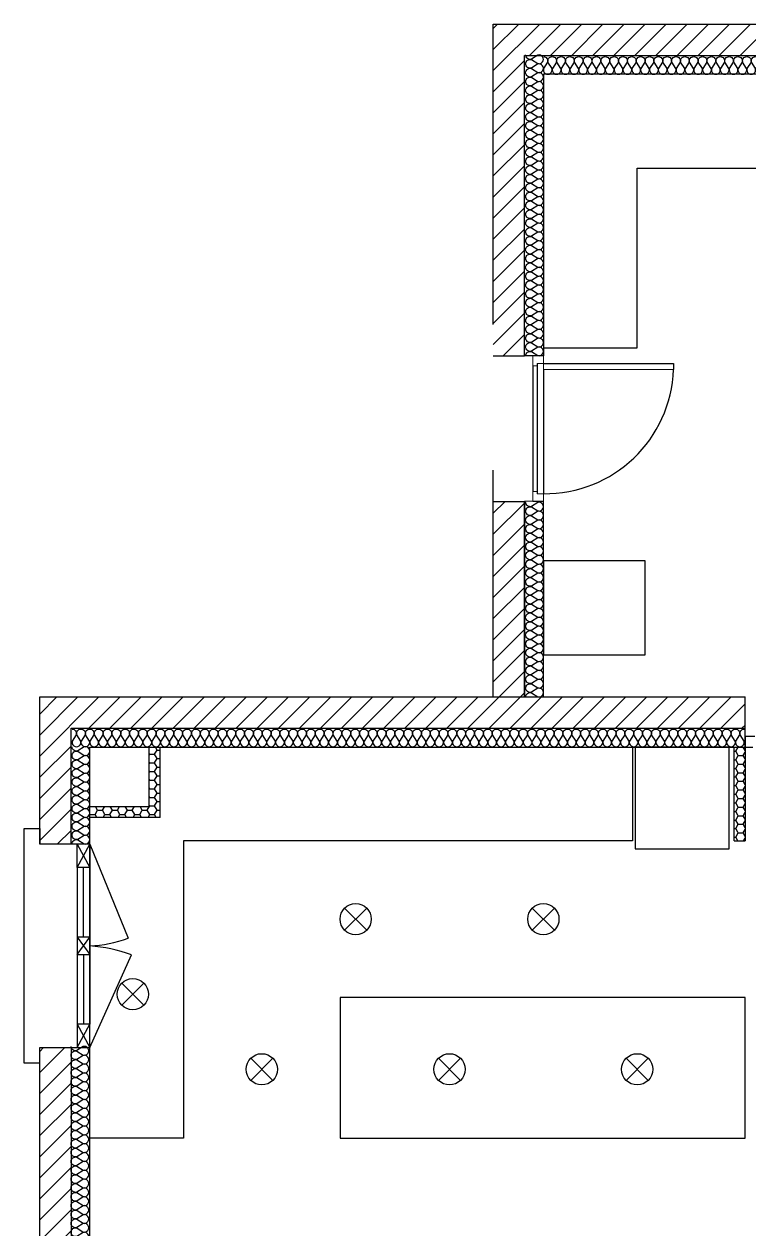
# Model space of a CAD drawing. Header units: millimetres. Extents: x -210 to 11976, y -396 to 3955.
# Drawn here: x -9 to 455, y 480 to 1250 of the extents above; entities that cross this region are included whole.
import ezdxf

# ---------------------------------------------------------------- set-up
doc = ezdxf.new("R2010")
doc.units = ezdxf.units.MM
for name, color, linetype in [('Cloisons', 8, 'Continuous'), ('Isolation', 6, 'Continuous'), ('MenuisInt', 4, 'Continuous'), ('Mobilier', 180, 'Continuous')]:
    doc.layers.add(name, color=color, linetype=linetype)
for name, color, linetype, lineweight in [('ElecRose', 6, 'Continuous', 15), ('IlotCentralCuisine', 5, 'Continuous', 5), ('MenuisExt', 140, 'Continuous', 18)]:
    doc.layers.add(name, color=color, linetype=linetype, lineweight=lineweight)

# ---------------------------------------------------------------- blocks, each defined once
blk = doc.blocks.new('*U10')
at = {"flags": 128}
for points in [[(0, 1, -0.505863), (0.239, 0.676), (0.009, 0.318, 1.322645), (0.491, 0.318), (0.261, 0.676, -0.505863), (0.5, 1)], [(0.5, 1, -0.505863), (0.739, 0.676), (0.509, 0.318, 1.322645), (0.991, 0.318), (0.761, 0.676, -0.505863), (1, 1)], [(1, 1, -0.505863), (1.239, 0.676), (1.009, 0.318, 1.322645), (1.491, 0.318), (1.261, 0.676, -0.505863), (1.5, 1)], [(1.5, 1, -0.505863), (1.739, 0.676), (1.509, 0.318, 1.322645), (1.991, 0.318), (1.761, 0.676, -0.505863), (2, 1)], [(2, 1, -0.505863), (2.239, 0.676), (2.009, 0.318, 1.322645), (2.491, 0.318), (2.261, 0.676, -0.505863), (2.5, 1)], [(2.5, 1, -0.505863), (2.739, 0.676), (2.509, 0.318, 1.322645), (2.991, 0.318), (2.761, 0.676, -0.505863), (3, 1)], [(3, 1, -0.505863), (3.239, 0.676), (3.009, 0.318, 1.322645), (3.491, 0.318), (3.261, 0.676, -0.505863), (3.5, 1)], [(3.5, 1, -0.505863), (3.739, 0.676), (3.509, 0.318, 1.322645), (3.991, 0.318), (3.761, 0.676, -0.505863), (4, 1)], [(4, 1, -0.505863), (4.239, 0.676), (4.009, 0.318, 1.322645), (4.491, 0.318), (4.261, 0.676, -0.505863), (4.5, 1)], [(4.5, 1, -0.505863), (4.739, 0.676), (4.509, 0.318, 1.322645), (4.991, 0.318), (4.761, 0.676, -0.505863), (5, 1)], [(5, 1, -0.505863), (5.239, 0.676), (5.009, 0.318, 1.322645), (5.491, 0.318), (5.261, 0.676, -0.505863), (5.5, 1)]]:
    blk.add_lwpolyline(points, format="xyb", dxfattribs=at)
blk = doc.blocks.new('*U91')
at = {"flags": 128}
for points in [[(0, 1, -0.505863), (0.239, 0.676), (0.009, 0.318, 1.322645), (0.491, 0.318), (0.261, 0.676, -0.505863), (0.5, 1)], [(0.5, 1, -0.505863), (0.739, 0.676), (0.509, 0.318, 1.322645), (0.991, 0.318), (0.761, 0.676, -0.505863), (1, 1)], [(1, 1, -0.505863), (1.239, 0.676), (1.009, 0.318, 1.322645), (1.491, 0.318), (1.261, 0.676, -0.505863), (1.5, 1)], [(1.5, 1, -0.505863), (1.739, 0.676), (1.509, 0.318, 1.322645), (1.991, 0.318), (1.761, 0.676, -0.505863), (2, 1)], [(2, 1, -0.505863), (2.239, 0.676), (2.009, 0.318, 1.322645), (2.491, 0.318), (2.261, 0.676, -0.505863), (2.5, 1)], [(2.5, 1, -0.505863), (2.739, 0.676), (2.509, 0.318, 1.322645), (2.991, 0.318), (2.761, 0.676, -0.505863), (3, 1)], [(3, 1, -0.505863), (3.239, 0.676), (3.009, 0.318, 1.322645), (3.491, 0.318), (3.261, 0.676, -0.505863), (3.5, 1)], [(3.5, 1, -0.505863), (3.739, 0.676), (3.509, 0.318, 1.322645), (3.991, 0.318), (3.761, 0.676, -0.505863), (4, 1)], [(4, 1, -0.505863), (4.239, 0.676), (4.009, 0.318, 1.322645), (4.491, 0.318), (4.261, 0.676, -0.505863), (4.5, 1)], [(4.5, 1, -0.505863), (4.739, 0.676), (4.509, 0.318, 1.322645), (4.991, 0.318), (4.761, 0.676, -0.505863), (5, 1)], [(5, 1, -0.505863), (5.239, 0.676), (5.009, 0.318, 1.322645), (5.491, 0.318), (5.261, 0.676, -0.505863), (5.5, 1)], [(5.5, 1, -0.505863), (5.739, 0.676), (5.509, 0.318, 1.322645), (5.991, 0.318), (5.761, 0.676, -0.505863), (6, 1)], [(6, 1, -0.505863), (6.239, 0.676), (6.009, 0.318, 1.322645), (6.491, 0.318), (6.261, 0.676, -0.505863), (6.5, 1)], [(6.5, 1, -0.505863), (6.739, 0.676), (6.509, 0.318, 1.322645), (6.991, 0.318), (6.761, 0.676, -0.505863), (7, 1)], [(7, 1, -0.505863), (7.239, 0.676), (7.009, 0.318, 1.322645), (7.491, 0.318), (7.261, 0.676, -0.505863), (7.5, 1)], [(7.5, 1, -0.505863), (7.739, 0.676), (7.509, 0.318, 1.322645), (7.991, 0.318), (7.761, 0.676, -0.505863), (8, 1)], [(8, 1, -0.505863), (8.239, 0.676), (8.009, 0.318, 1.322645), (8.491, 0.318), (8.261, 0.676, -0.505863), (8.5, 1)], [(8.5, 1, -0.505863), (8.739, 0.676), (8.509, 0.318, 1.322645), (8.991, 0.318), (8.761, 0.676, -0.505863), (9, 1)], [(9, 1, -0.505863), (9.239, 0.676), (9.009, 0.318, 1.322645), (9.491, 0.318), (9.261, 0.676, -0.505863), (9.5, 1)], [(9.5, 1, -0.505863), (9.739, 0.676), (9.509, 0.318, 1.322645), (9.991, 0.318), (9.761, 0.676, -0.505863), (10, 1)], [(10, 1, -0.505863), (10.239, 0.676), (10.009, 0.318, 1.322645), (10.491, 0.318), (10.261, 0.676, -0.505863), (10.5, 1)], [(10.5, 1, -0.505863), (10.739, 0.676), (10.509, 0.318, 1.322645), (10.991, 0.318), (10.761, 0.676, -0.505863), (11, 1)], [(11, 1, -0.505863), (11.239, 0.676), (11.009, 0.318, 1.322645), (11.491, 0.318), (11.261, 0.676, -0.505863), (11.5, 1)], [(11.5, 1, -0.505863), (11.739, 0.676), (11.509, 0.318, 1.322645), (11.991, 0.318), (11.761, 0.676, -0.505863), (12, 1)], [(12, 1, -0.505863), (12.239, 0.676), (12.009, 0.318, 1.322645), (12.491, 0.318), (12.261, 0.676, -0.505863), (12.5, 1)], [(12.5, 1, -0.505863), (12.739, 0.676), (12.509, 0.318, 1.322645), (12.991, 0.318), (12.761, 0.676, -0.505863), (13, 1)], [(13, 1, -0.505863), (13.239, 0.676), (13.009, 0.318, 1.322645), (13.491, 0.318), (13.261, 0.676, -0.505863), (13.5, 1)], [(13.5, 1, -0.505863), (13.739, 0.676), (13.509, 0.318, 1.322645), (13.991, 0.318), (13.761, 0.676, -0.505863), (14, 1)], [(14, 1, -0.505863), (14.239, 0.676), (14.009, 0.318, 1.322645), (14.491, 0.318), (14.261, 0.676, -0.505863), (14.5, 1)], [(14.5, 1, -0.505863), (14.739, 0.676), (14.509, 0.318, 1.322645), (14.991, 0.318), (14.761, 0.676, -0.505863), (15, 1)], [(15, 1, -0.505863), (15.239, 0.676), (15.009, 0.318, 1.322645), (15.491, 0.318), (15.261, 0.676, -0.505863), (15.5, 1)], [(15.5, 1, -0.505863), (15.739, 0.676), (15.509, 0.318, 1.322645), (15.991, 0.318), (15.761, 0.676, -0.505863), (16, 1)], [(16, 1, -0.505863), (16.239, 0.676), (16.009, 0.318, 1.322645), (16.491, 0.318), (16.261, 0.676, -0.505863), (16.5, 1)], [(16.5, 1, -0.505863), (16.739, 0.676), (16.509, 0.318, 1.322645), (16.991, 0.318), (16.761, 0.676, -0.505863), (17, 1)], [(17, 1, -0.505863), (17.239, 0.676), (17.009, 0.318, 1.322645), (17.491, 0.318), (17.261, 0.676, -0.505863), (17.5, 1)], [(17.5, 1, -0.505863), (17.739, 0.676), (17.509, 0.318, 1.322645), (17.991, 0.318), (17.761, 0.676, -0.505863), (18, 1)], [(18, 1, -0.505863), (18.239, 0.676), (18.009, 0.318, 1.322645), (18.491, 0.318), (18.261, 0.676, -0.505863), (18.5, 1)], [(18.5, 1, -0.505863), (18.739, 0.676), (18.509, 0.318, 1.322645), (18.991, 0.318), (18.761, 0.676, -0.505863), (19, 1)], [(19, 1, -0.505863), (19.239, 0.676), (19.009, 0.318, 1.322645), (19.491, 0.318), (19.261, 0.676, -0.505863), (19.5, 1)], [(19.5, 1, -0.505863), (19.739, 0.676), (19.509, 0.318, 1.322645), (19.991, 0.318), (19.761, 0.676, -0.505863), (20, 1)], [(20, 1, -0.505863), (20.239, 0.676), (20.009, 0.318, 1.322645), (20.491, 0.318), (20.261, 0.676, -0.505863), (20.5, 1)], [(20.5, 1, -0.505863), (20.739, 0.676), (20.509, 0.318, 1.322645), (20.991, 0.318), (20.761, 0.676, -0.505863), (21, 1)], [(21, 1, -0.505863), (21.239, 0.676), (21.009, 0.318, 1.322645), (21.491, 0.318), (21.261, 0.676, -0.505863), (21.5, 1)], [(21.5, 1, -0.505863), (21.739, 0.676), (21.509, 0.318, 1.322645), (21.991, 0.318), (21.761, 0.676, -0.505863), (22, 1)], [(22, 1, -0.505863), (22.239, 0.676), (22.009, 0.318, 1.322645), (22.491, 0.318), (22.261, 0.676, -0.505863), (22.5, 1)], [(22.5, 1, -0.505863), (22.739, 0.676), (22.509, 0.318, 1.322645), (22.991, 0.318), (22.761, 0.676, -0.505863), (23, 1)], [(23, 1, -0.505863), (23.239, 0.676), (23.009, 0.318, 1.322645), (23.491, 0.318), (23.261, 0.676, -0.505863), (23.5, 1)], [(23.5, 1, -0.505863), (23.739, 0.676), (23.509, 0.318, 1.322645), (23.991, 0.318), (23.761, 0.676, -0.505863), (24, 1)], [(24, 1, -0.505863), (24.239, 0.676), (24.009, 0.318, 1.322645), (24.491, 0.318), (24.261, 0.676, -0.505863), (24.5, 1)], [(24.5, 1, -0.505863), (24.739, 0.676), (24.509, 0.318, 1.322645), (24.991, 0.318), (24.761, 0.676, -0.505863), (25, 1)], [(25, 1, -0.505863), (25.239, 0.676), (25.009, 0.318, 1.322645), (25.491, 0.318), (25.261, 0.676, -0.505863), (25.5, 1)], [(25.5, 1, -0.505863), (25.739, 0.676), (25.509, 0.318, 1.322645), (25.991, 0.318), (25.761, 0.676, -0.505863), (26, 1)], [(26, 1, -0.505863), (26.239, 0.676), (26.009, 0.318, 1.322645), (26.491, 0.318), (26.261, 0.676, -0.505863), (26.5, 1)], [(26.5, 1, -0.505863), (26.739, 0.676), (26.509, 0.318, 1.322645), (26.991, 0.318), (26.761, 0.676, -0.505863), (27, 1)], [(27, 1, -0.505863), (27.239, 0.676), (27.009, 0.318, 1.322645), (27.491, 0.318), (27.261, 0.676, -0.505863), (27.5, 1)], [(27.5, 1, -0.505863), (27.739, 0.676), (27.509, 0.318, 1.322645), (27.991, 0.318), (27.761, 0.676, -0.505863), (28, 1)], [(28, 1, -0.505863), (28.239, 0.676), (28.009, 0.318, 1.322645), (28.491, 0.318), (28.261, 0.676, -0.505863), (28.5, 1)], [(28.5, 1, -0.505863), (28.739, 0.676), (28.509, 0.318, 1.322645), (28.991, 0.318), (28.761, 0.676, -0.505863), (29, 1)], [(29, 1, -0.505863), (29.239, 0.676), (29.009, 0.318, 1.322645), (29.491, 0.318), (29.261, 0.676, -0.505863), (29.5, 1)], [(29.5, 1, -0.505863), (29.739, 0.676), (29.509, 0.318, 1.322645), (29.991, 0.318), (29.761, 0.676, -0.505863), (30, 1)], [(30, 1, -0.505863), (30.239, 0.676), (30.009, 0.318, 1.322645), (30.491, 0.318), (30.261, 0.676, -0.505863), (30.5, 1)], [(30.5, 1, -0.505863), (30.739, 0.676), (30.509, 0.318, 1.322645), (30.991, 0.318), (30.761, 0.676, -0.505863), (31, 1)], [(31, 1, -0.505863), (31.239, 0.676), (31.009, 0.318, 1.322645), (31.491, 0.318), (31.261, 0.676, -0.505863), (31.5, 1)], [(31.5, 1, -0.505863), (31.739, 0.676), (31.509, 0.318, 1.322645), (31.991, 0.318), (31.761, 0.676, -0.505863), (32, 1)], [(32, 1, -0.505863), (32.239, 0.676), (32.009, 0.318, 1.322645), (32.491, 0.318), (32.261, 0.676, -0.505863), (32.5, 1)], [(32.5, 1, -0.505863), (32.739, 0.676), (32.509, 0.318, 1.322645), (32.991, 0.318), (32.761, 0.676, -0.505863), (33, 1)], [(33, 1, -0.505863), (33.239, 0.676), (33.009, 0.318, 1.322645), (33.491, 0.318), (33.261, 0.676, -0.505863), (33.5, 1)], [(33.5, 1, -0.505863), (33.739, 0.676), (33.509, 0.318, 1.322645), (33.991, 0.318), (33.761, 0.676, -0.505863), (34, 1)], [(34, 1, -0.505863), (34.239, 0.676), (34.009, 0.318, 1.322645), (34.491, 0.318), (34.261, 0.676, -0.505863), (34.5, 1)], [(34.5, 1, -0.505863), (34.739, 0.676), (34.509, 0.318, 1.322645), (34.991, 0.318), (34.761, 0.676, -0.505863), (35, 1)], [(35, 1, -0.505863), (35.239, 0.676), (35.009, 0.318, 1.322645), (35.491, 0.318), (35.261, 0.676, -0.505863), (35.5, 1)], [(35.5, 1, -0.505863), (35.739, 0.676), (35.509, 0.318, 1.322645), (35.991, 0.318), (35.761, 0.676, -0.505863), (36, 1)], [(36, 1, -0.505863), (36.239, 0.676), (36.009, 0.318, 1.322645), (36.491, 0.318), (36.261, 0.676, -0.505863), (36.5, 1)], [(36.5, 1, -0.505863), (36.739, 0.676), (36.509, 0.318, 1.322645), (36.991, 0.318), (36.761, 0.676, -0.505863), (37, 1)], [(37, 1, -0.505863), (37.239, 0.676), (37.009, 0.318, 1.322645), (37.491, 0.318), (37.261, 0.676, -0.505863), (37.5, 1)], [(37.5, 1, -0.505863), (37.739, 0.676), (37.509, 0.318, 1.322645), (37.991, 0.318), (37.761, 0.676, -0.505863), (38, 1)]]:
    blk.add_lwpolyline(points, format="xyb", dxfattribs=at)
blk = doc.blocks.new('*U92')
at = {"flags": 128}
for points in [[(0, 1, -0.505863), (0.239, 0.676), (0.009, 0.318, 1.322645), (0.491, 0.318), (0.261, 0.676, -0.505863), (0.5, 1)], [(0.5, 1, -0.505863), (0.739, 0.676), (0.509, 0.318, 1.322645), (0.991, 0.318), (0.761, 0.676, -0.505863), (1, 1)], [(1, 1, -0.505863), (1.239, 0.676), (1.009, 0.318, 1.322645), (1.491, 0.318), (1.261, 0.676, -0.505863), (1.5, 1)], [(1.5, 1, -0.505863), (1.739, 0.676), (1.509, 0.318, 1.322645), (1.991, 0.318), (1.761, 0.676, -0.505863), (2, 1)], [(2, 1, -0.505863), (2.239, 0.676), (2.009, 0.318, 1.322645), (2.491, 0.318), (2.261, 0.676, -0.505863), (2.5, 1)], [(2.5, 1, -0.505863), (2.739, 0.676), (2.509, 0.318, 1.322645), (2.991, 0.318), (2.761, 0.676, -0.505863), (3, 1)], [(3, 1, -0.505863), (3.239, 0.676), (3.009, 0.318, 1.322645), (3.491, 0.318), (3.261, 0.676, -0.505863), (3.5, 1)], [(3.5, 1, -0.505863), (3.739, 0.676), (3.509, 0.318, 1.322645), (3.991, 0.318), (3.761, 0.676, -0.505863), (4, 1)], [(4, 1, -0.505863), (4.239, 0.676), (4.009, 0.318, 1.322645), (4.491, 0.318), (4.261, 0.676, -0.505863), (4.5, 1)], [(4.5, 1, -0.505863), (4.739, 0.676), (4.509, 0.318, 1.322645), (4.991, 0.318), (4.761, 0.676, -0.505863), (5, 1)], [(5, 1, -0.505863), (5.239, 0.676), (5.009, 0.318, 1.322645), (5.491, 0.318), (5.261, 0.676, -0.505863), (5.5, 1)], [(5.5, 1, -0.505863), (5.739, 0.676), (5.509, 0.318, 1.322645), (5.991, 0.318), (5.761, 0.676, -0.505863), (6, 1)], [(6, 1, -0.505863), (6.239, 0.676), (6.009, 0.318, 1.322645), (6.491, 0.318), (6.261, 0.676, -0.505863), (6.5, 1)], [(6.5, 1, -0.505863), (6.739, 0.676), (6.509, 0.318, 1.322645), (6.991, 0.318), (6.761, 0.676, -0.505863), (7, 1)], [(7, 1, -0.505863), (7.239, 0.676), (7.009, 0.318, 1.322645), (7.491, 0.318), (7.261, 0.676, -0.505863), (7.5, 1)], [(7.5, 1, -0.505863), (7.739, 0.676), (7.509, 0.318, 1.322645), (7.991, 0.318), (7.761, 0.676, -0.505863), (8, 1)], [(8, 1, -0.505863), (8.239, 0.676), (8.009, 0.318, 1.322645), (8.491, 0.318), (8.261, 0.676, -0.505863), (8.5, 1)], [(8.5, 1, -0.505863), (8.739, 0.676), (8.509, 0.318, 1.322645), (8.991, 0.318), (8.761, 0.676, -0.505863), (9, 1)], [(9, 1, -0.505863), (9.239, 0.676), (9.009, 0.318, 1.322645), (9.491, 0.318), (9.261, 0.676, -0.505863), (9.5, 1)], [(9.5, 1, -0.505863), (9.739, 0.676), (9.509, 0.318, 1.322645), (9.991, 0.318), (9.761, 0.676, -0.505863), (10, 1)], [(10, 1, -0.505863), (10.239, 0.676), (10.009, 0.318, 1.322645), (10.491, 0.318), (10.261, 0.676, -0.505863), (10.5, 1)], [(10.5, 1, -0.505863), (10.739, 0.676), (10.509, 0.318, 1.322645), (10.991, 0.318), (10.761, 0.676, -0.505863), (11, 1)], [(11, 1, -0.505863), (11.239, 0.676), (11.009, 0.318, 1.322645), (11.491, 0.318), (11.261, 0.676, -0.505863), (11.5, 1)], [(11.5, 1, -0.505863), (11.739, 0.676), (11.509, 0.318, 1.322645), (11.991, 0.318), (11.761, 0.676, -0.505863), (12, 1)], [(12, 1, -0.505863), (12.239, 0.676), (12.009, 0.318, 1.322645), (12.491, 0.318), (12.261, 0.676, -0.505863), (12.5, 1)], [(12.5, 1, -0.505863), (12.739, 0.676), (12.509, 0.318, 1.322645), (12.991, 0.318), (12.761, 0.676, -0.505863), (13, 1)], [(13, 1, -0.505863), (13.239, 0.676), (13.009, 0.318, 1.322645), (13.491, 0.318), (13.261, 0.676, -0.505863), (13.5, 1)]]:
    blk.add_lwpolyline(points, format="xyb", dxfattribs=at)
blk = doc.blocks.new('*U95')
at = {"flags": 128}
for points in [[(0, 1, -0.505863), (0.239, 0.676), (0.009, 0.318, 1.322645), (0.491, 0.318), (0.261, 0.676, -0.505863), (0.5, 1)], [(0.5, 1, -0.505863), (0.739, 0.676), (0.509, 0.318, 1.322645), (0.991, 0.318), (0.761, 0.676, -0.505863), (1, 1)], [(1, 1, -0.505863), (1.239, 0.676), (1.009, 0.318, 1.322645), (1.491, 0.318), (1.261, 0.676, -0.505863), (1.5, 1)], [(1.5, 1, -0.505863), (1.739, 0.676), (1.509, 0.318, 1.322645), (1.991, 0.318), (1.761, 0.676, -0.505863), (2, 1)], [(2, 1, -0.505863), (2.239, 0.676), (2.009, 0.318, 1.322645), (2.491, 0.318), (2.261, 0.676, -0.505863), (2.5, 1)], [(2.5, 1, -0.505863), (2.739, 0.676), (2.509, 0.318, 1.322645), (2.991, 0.318), (2.761, 0.676, -0.505863), (3, 1)], [(3, 1, -0.505863), (3.239, 0.676), (3.009, 0.318, 1.322645), (3.491, 0.318), (3.261, 0.676, -0.505863), (3.5, 1)], [(3.5, 1, -0.505863), (3.739, 0.676), (3.509, 0.318, 1.322645), (3.991, 0.318), (3.761, 0.676, -0.505863), (4, 1)], [(4, 1, -0.505863), (4.239, 0.676), (4.009, 0.318, 1.322645), (4.491, 0.318), (4.261, 0.676, -0.505863), (4.5, 1)], [(4.5, 1, -0.505863), (4.739, 0.676), (4.509, 0.318, 1.322645), (4.991, 0.318), (4.761, 0.676, -0.505863), (5, 1)], [(5, 1, -0.505863), (5.239, 0.676), (5.009, 0.318, 1.322645), (5.491, 0.318), (5.261, 0.676, -0.505863), (5.5, 1)], [(5.5, 1, -0.505863), (5.739, 0.676), (5.509, 0.318, 1.322645), (5.991, 0.318), (5.761, 0.676, -0.505863), (6, 1)], [(6, 1, -0.505863), (6.239, 0.676), (6.009, 0.318, 1.322645), (6.491, 0.318), (6.261, 0.676, -0.505863), (6.5, 1)], [(6.5, 1, -0.505863), (6.739, 0.676), (6.509, 0.318, 1.322645), (6.991, 0.318), (6.761, 0.676, -0.505863), (7, 1)], [(7, 1, -0.505863), (7.239, 0.676), (7.009, 0.318, 1.322645), (7.491, 0.318), (7.261, 0.676, -0.505863), (7.5, 1)], [(7.5, 1, -0.505863), (7.739, 0.676), (7.509, 0.318, 1.322645), (7.991, 0.318), (7.761, 0.676, -0.505863), (8, 1)], [(8, 1, -0.505863), (8.239, 0.676), (8.009, 0.318, 1.322645), (8.491, 0.318), (8.261, 0.676, -0.505863), (8.5, 1)], [(8.5, 1, -0.505863), (8.739, 0.676), (8.509, 0.318, 1.322645), (8.991, 0.318), (8.761, 0.676, -0.505863), (9, 1)], [(9, 1, -0.505863), (9.239, 0.676), (9.009, 0.318, 1.322645), (9.491, 0.318), (9.261, 0.676, -0.505863), (9.5, 1)], [(9.5, 1, -0.505863), (9.739, 0.676), (9.509, 0.318, 1.322645), (9.991, 0.318), (9.761, 0.676, -0.505863), (10, 1)], [(10, 1, -0.505863), (10.239, 0.676), (10.009, 0.318, 1.322645), (10.491, 0.318), (10.261, 0.676, -0.505863), (10.5, 1)], [(10.5, 1, -0.505863), (10.739, 0.676), (10.509, 0.318, 1.322645), (10.991, 0.318), (10.761, 0.676, -0.505863), (11, 1)], [(11, 1, -0.505863), (11.239, 0.676), (11.009, 0.318, 1.322645), (11.491, 0.318), (11.261, 0.676, -0.505863), (11.5, 1)], [(11.5, 1, -0.505863), (11.739, 0.676), (11.509, 0.318, 1.322645), (11.991, 0.318), (11.761, 0.676, -0.505863), (12, 1)], [(12, 1, -0.505863), (12.239, 0.676), (12.009, 0.318, 1.322645), (12.491, 0.318), (12.261, 0.676, -0.505863), (12.5, 1)], [(12.5, 1, -0.505863), (12.739, 0.676), (12.509, 0.318, 1.322645), (12.991, 0.318), (12.761, 0.676, -0.505863), (13, 1)], [(13, 1, -0.505863), (13.239, 0.676), (13.009, 0.318, 1.322645), (13.491, 0.318), (13.261, 0.676, -0.505863), (13.5, 1)], [(13.5, 1, -0.505863), (13.739, 0.676), (13.509, 0.318, 1.322645), (13.991, 0.318), (13.761, 0.676, -0.505863), (14, 1)], [(14, 1, -0.505863), (14.239, 0.676), (14.009, 0.318, 1.322645), (14.491, 0.318), (14.261, 0.676, -0.505863), (14.5, 1)], [(14.5, 1, -0.505863), (14.739, 0.676), (14.509, 0.318, 1.322645), (14.991, 0.318), (14.761, 0.676, -0.505863), (15, 1)], [(15, 1, -0.505863), (15.239, 0.676), (15.009, 0.318, 1.322645), (15.491, 0.318), (15.261, 0.676, -0.505863), (15.5, 1)], [(15.5, 1, -0.505863), (15.739, 0.676), (15.509, 0.318, 1.322645), (15.991, 0.318), (15.761, 0.676, -0.505863), (16, 1)], [(16, 1, -0.505863), (16.239, 0.676), (16.009, 0.318, 1.322645), (16.491, 0.318), (16.261, 0.676, -0.505863), (16.5, 1)], [(16.5, 1, -0.505863), (16.739, 0.676), (16.509, 0.318, 1.322645), (16.991, 0.318), (16.761, 0.676, -0.505863), (17, 1)], [(17, 1, -0.505863), (17.239, 0.676), (17.009, 0.318, 1.322645), (17.491, 0.318), (17.261, 0.676, -0.505863), (17.5, 1)], [(17.5, 1, -0.505863), (17.739, 0.676), (17.509, 0.318, 1.322645), (17.991, 0.318), (17.761, 0.676, -0.505863), (18, 1)], [(18, 1, -0.505863), (18.239, 0.676), (18.009, 0.318, 1.322645), (18.491, 0.318), (18.261, 0.676, -0.505863), (18.5, 1)], [(18.5, 1, -0.505863), (18.739, 0.676), (18.509, 0.318, 1.322645), (18.991, 0.318), (18.761, 0.676, -0.505863), (19, 1)], [(19, 1, -0.505863), (19.239, 0.676), (19.009, 0.318, 1.322645), (19.491, 0.318), (19.261, 0.676, -0.505863), (19.5, 1)], [(19.5, 1, -0.505863), (19.739, 0.676), (19.509, 0.318, 1.322645), (19.991, 0.318), (19.761, 0.676, -0.505863), (20, 1)], [(20, 1, -0.505863), (20.239, 0.676), (20.009, 0.318, 1.322645), (20.491, 0.318), (20.261, 0.676, -0.505863), (20.5, 1)], [(20.5, 1, -0.505863), (20.739, 0.676), (20.509, 0.318, 1.322645), (20.991, 0.318), (20.761, 0.676, -0.505863), (21, 1)], [(21, 1, -0.505863), (21.239, 0.676), (21.009, 0.318, 1.322645), (21.491, 0.318), (21.261, 0.676, -0.505863), (21.5, 1)], [(21.5, 1, -0.505863), (21.739, 0.676), (21.509, 0.318, 1.322645), (21.991, 0.318), (21.761, 0.676, -0.505863), (22, 1)], [(22, 1, -0.505863), (22.239, 0.676), (22.009, 0.318, 1.322645), (22.491, 0.318), (22.261, 0.676, -0.505863), (22.5, 1)], [(22.5, 1, -0.505863), (22.739, 0.676), (22.509, 0.318, 1.322645), (22.991, 0.318), (22.761, 0.676, -0.505863), (23, 1)], [(23, 1, -0.505863), (23.239, 0.676), (23.009, 0.318, 1.322645), (23.491, 0.318), (23.261, 0.676, -0.505863), (23.5, 1)], [(23.5, 1, -0.505863), (23.739, 0.676), (23.509, 0.318, 1.322645), (23.991, 0.318), (23.761, 0.676, -0.505863), (24, 1)]]:
    blk.add_lwpolyline(points, format="xyb", dxfattribs=at)
blk = doc.blocks.new('*U97')
at = {"flags": 128}
for points in [[(0, 1, -0.505863), (0.239, 0.676), (0.009, 0.318, 1.322645), (0.491, 0.318), (0.261, 0.676, -0.505863), (0.5, 1)], [(0.5, 1, -0.505863), (0.739, 0.676), (0.509, 0.318, 1.322645), (0.991, 0.318), (0.761, 0.676, -0.505863), (1, 1)], [(1, 1, -0.505863), (1.239, 0.676), (1.009, 0.318, 1.322645), (1.491, 0.318), (1.261, 0.676, -0.505863), (1.5, 1)], [(1.5, 1, -0.505863), (1.739, 0.676), (1.509, 0.318, 1.322645), (1.991, 0.318), (1.761, 0.676, -0.505863), (2, 1)], [(2, 1, -0.505863), (2.239, 0.676), (2.009, 0.318, 1.322645), (2.491, 0.318), (2.261, 0.676, -0.505863), (2.5, 1)], [(2.5, 1, -0.505863), (2.739, 0.676), (2.509, 0.318, 1.322645), (2.991, 0.318), (2.761, 0.676, -0.505863), (3, 1)], [(3, 1, -0.505863), (3.239, 0.676), (3.009, 0.318, 1.322645), (3.491, 0.318), (3.261, 0.676, -0.505863), (3.5, 1)], [(3.5, 1, -0.505863), (3.739, 0.676), (3.509, 0.318, 1.322645), (3.991, 0.318), (3.761, 0.676, -0.505863), (4, 1)], [(4, 1, -0.505863), (4.239, 0.676), (4.009, 0.318, 1.322645), (4.491, 0.318), (4.261, 0.676, -0.505863), (4.5, 1)], [(4.5, 1, -0.505863), (4.739, 0.676), (4.509, 0.318, 1.322645), (4.991, 0.318), (4.761, 0.676, -0.505863), (5, 1)], [(5, 1, -0.505863), (5.239, 0.676), (5.009, 0.318, 1.322645), (5.491, 0.318), (5.261, 0.676, -0.505863), (5.5, 1)], [(5.5, 1, -0.505863), (5.739, 0.676), (5.509, 0.318, 1.322645), (5.991, 0.318), (5.761, 0.676, -0.505863), (6, 1)], [(6, 1, -0.505863), (6.239, 0.676), (6.009, 0.318, 1.322645), (6.491, 0.318), (6.261, 0.676, -0.505863), (6.5, 1)], [(6.5, 1, -0.505863), (6.739, 0.676), (6.509, 0.318, 1.322645), (6.991, 0.318), (6.761, 0.676, -0.505863), (7, 1)], [(7, 1, -0.505863), (7.239, 0.676), (7.009, 0.318, 1.322645), (7.491, 0.318), (7.261, 0.676, -0.505863), (7.5, 1)], [(7.5, 1, -0.505863), (7.739, 0.676), (7.509, 0.318, 1.322645), (7.991, 0.318), (7.761, 0.676, -0.505863), (8, 1)], [(8, 1, -0.505863), (8.239, 0.676), (8.009, 0.318, 1.322645), (8.491, 0.318), (8.261, 0.676, -0.505863), (8.5, 1)], [(8.5, 1, -0.505863), (8.739, 0.676), (8.509, 0.318, 1.322645), (8.991, 0.318), (8.761, 0.676, -0.505863), (9, 1)], [(9, 1, -0.505863), (9.239, 0.676), (9.009, 0.318, 1.322645), (9.491, 0.318), (9.261, 0.676, -0.505863), (9.5, 1)], [(9.5, 1, -0.505863), (9.739, 0.676), (9.509, 0.318, 1.322645), (9.991, 0.318), (9.761, 0.676, -0.505863), (10, 1)], [(10, 1, -0.505863), (10.239, 0.676), (10.009, 0.318, 1.322645), (10.491, 0.318), (10.261, 0.676, -0.505863), (10.5, 1)], [(10.5, 1, -0.505863), (10.739, 0.676), (10.509, 0.318, 1.322645), (10.991, 0.318), (10.761, 0.676, -0.505863), (11, 1)]]:
    blk.add_lwpolyline(points, format="xyb", dxfattribs=at)
blk = doc.blocks.new('*U96')
at = {"flags": 128}
for points in [[(0, 1, -0.505863), (0.239, 0.676), (0.009, 0.318, 1.322645), (0.491, 0.318), (0.261, 0.676, -0.505863), (0.5, 1)], [(0.5, 1, -0.505863), (0.739, 0.676), (0.509, 0.318, 1.322645), (0.991, 0.318), (0.761, 0.676, -0.505863), (1, 1)], [(1, 1, -0.505863), (1.239, 0.676), (1.009, 0.318, 1.322645), (1.491, 0.318), (1.261, 0.676, -0.505863), (1.5, 1)], [(1.5, 1, -0.505863), (1.739, 0.676), (1.509, 0.318, 1.322645), (1.991, 0.318), (1.761, 0.676, -0.505863), (2, 1)], [(2, 1, -0.505863), (2.239, 0.676), (2.009, 0.318, 1.322645), (2.491, 0.318), (2.261, 0.676, -0.505863), (2.5, 1)], [(2.5, 1, -0.505863), (2.739, 0.676), (2.509, 0.318, 1.322645), (2.991, 0.318), (2.761, 0.676, -0.505863), (3, 1)], [(3, 1, -0.505863), (3.239, 0.676), (3.009, 0.318, 1.322645), (3.491, 0.318), (3.261, 0.676, -0.505863), (3.5, 1)], [(3.5, 1, -0.505863), (3.739, 0.676), (3.509, 0.318, 1.322645), (3.991, 0.318), (3.761, 0.676, -0.505863), (4, 1)], [(4, 1, -0.505863), (4.239, 0.676), (4.009, 0.318, 1.322645), (4.491, 0.318), (4.261, 0.676, -0.505863), (4.5, 1)], [(4.5, 1, -0.505863), (4.739, 0.676), (4.509, 0.318, 1.322645), (4.991, 0.318), (4.761, 0.676, -0.505863), (5, 1)], [(5, 1, -0.505863), (5.239, 0.676), (5.009, 0.318, 1.322645), (5.491, 0.318), (5.261, 0.676, -0.505863), (5.5, 1)], [(5.5, 1, -0.505863), (5.739, 0.676), (5.509, 0.318, 1.322645), (5.991, 0.318), (5.761, 0.676, -0.505863), (6, 1)], [(6, 1, -0.505863), (6.239, 0.676), (6.009, 0.318, 1.322645), (6.491, 0.318), (6.261, 0.676, -0.505863), (6.5, 1)], [(6.5, 1, -0.505863), (6.739, 0.676), (6.509, 0.318, 1.322645), (6.991, 0.318), (6.761, 0.676, -0.505863), (7, 1)], [(7, 1, -0.505863), (7.239, 0.676), (7.009, 0.318, 1.322645), (7.491, 0.318), (7.261, 0.676, -0.505863), (7.5, 1)], [(7.5, 1, -0.505863), (7.739, 0.676), (7.509, 0.318, 1.322645), (7.991, 0.318), (7.761, 0.676, -0.505863), (8, 1)], [(8, 1, -0.505863), (8.239, 0.676), (8.009, 0.318, 1.322645), (8.491, 0.318), (8.261, 0.676, -0.505863), (8.5, 1)], [(8.5, 1, -0.505863), (8.739, 0.676), (8.509, 0.318, 1.322645), (8.991, 0.318), (8.761, 0.676, -0.505863), (9, 1)], [(9, 1, -0.505863), (9.239, 0.676), (9.009, 0.318, 1.322645), (9.491, 0.318), (9.261, 0.676, -0.505863), (9.5, 1)], [(9.5, 1, -0.505863), (9.739, 0.676), (9.509, 0.318, 1.322645), (9.991, 0.318), (9.761, 0.676, -0.505863), (10, 1)], [(10, 1, -0.505863), (10.239, 0.676), (10.009, 0.318, 1.322645), (10.491, 0.318), (10.261, 0.676, -0.505863), (10.5, 1)], [(10.5, 1, -0.505863), (10.739, 0.676), (10.509, 0.318, 1.322645), (10.991, 0.318), (10.761, 0.676, -0.505863), (11, 1)], [(11, 1, -0.505863), (11.239, 0.676), (11.009, 0.318, 1.322645), (11.491, 0.318), (11.261, 0.676, -0.505863), (11.5, 1)], [(11.5, 1, -0.505863), (11.739, 0.676), (11.509, 0.318, 1.322645), (11.991, 0.318), (11.761, 0.676, -0.505863), (12, 1)], [(12, 1, -0.505863), (12.239, 0.676), (12.009, 0.318, 1.322645), (12.491, 0.318), (12.261, 0.676, -0.505863), (12.5, 1)], [(12.5, 1, -0.505863), (12.739, 0.676), (12.509, 0.318, 1.322645), (12.991, 0.318), (12.761, 0.676, -0.505863), (13, 1)], [(13, 1, -0.505863), (13.239, 0.676), (13.009, 0.318, 1.322645), (13.491, 0.318), (13.261, 0.676, -0.505863), (13.5, 1)], [(13.5, 1, -0.505863), (13.739, 0.676), (13.509, 0.318, 1.322645), (13.991, 0.318), (13.761, 0.676, -0.505863), (14, 1)], [(14, 1, -0.505863), (14.239, 0.676), (14.009, 0.318, 1.322645), (14.491, 0.318), (14.261, 0.676, -0.505863), (14.5, 1)], [(14.5, 1, -0.505863), (14.739, 0.676), (14.509, 0.318, 1.322645), (14.991, 0.318), (14.761, 0.676, -0.505863), (15, 1)], [(15, 1, -0.505863), (15.239, 0.676), (15.009, 0.318, 1.322645), (15.491, 0.318), (15.261, 0.676, -0.505863), (15.5, 1)], [(15.5, 1, -0.505863), (15.739, 0.676), (15.509, 0.318, 1.322645), (15.991, 0.318), (15.761, 0.676, -0.505863), (16, 1)], [(16, 1, -0.505863), (16.239, 0.676), (16.009, 0.318, 1.322645), (16.491, 0.318), (16.261, 0.676, -0.505863), (16.5, 1)], [(16.5, 1, -0.505863), (16.739, 0.676), (16.509, 0.318, 1.322645), (16.991, 0.318), (16.761, 0.676, -0.505863), (17, 1)]]:
    blk.add_lwpolyline(points, format="xyb", dxfattribs=at)

msp = doc.modelspace()

# ---------------------------------------------------------------- hatches: boundary and pattern name
at = {"lineweight": 30, "transparency": 33554687}
h = msp.add_hatch(dxfattribs=at)
h.set_pattern_fill('ANSI31', color=256, scale=3)
h.paths.add_polyline_path([(311.13, 945.29), (291.13, 945.29), (291.13, 820.31), (311.13, 820.31)])
h.paths.add_polyline_path([(311.13, 1230.31), (1121.13, 1230.31), (1121.13, 1173.31), (1141.13, 1173.31), (1141.13, 1250.31), (291.13, 1250.31), (291.13, 1038.3), (311.13, 1038.32)])
h = msp.add_hatch(dxfattribs=at)
h.set_pattern_fill('ANSI31', color=256, scale=3)
h.paths.add_polyline_path([(291.13, 820.31), (1.13, 820.31), (1.13, 726.31), (21.13, 726.31), (21.13, 800.31), (1231.13, 800.14), (1231.13, 820.31), (1181.13, 820.31), (1091.13, 820.31), (545.13, 820.31), (545.13, 800.1), (452.13, 800.31), (452.13, 820.31)])
h.paths.add_polyline_path([(1.13, 444.31), (21.13, 444.31), (21.13, 596.31), (1.13, 596.31)])
h.paths.add_polyline_path([(21.13, 240.31), (21.13, 314.31), (1.13, 314.31), (1.13, 300.31), (1.13, 220.31), (86.13, 220.31), (86.13, 240.31)])
h.paths.add_polyline_path([(351.13, 220.31), (351.13, 0.31), (445.13, 0.31), (445.13, 20.31), (371.13, 20.31), (371.13, 220.31), (371.13, 240.31), (266.13, 240.31), (266.13, 220.31)])
h.paths.add_polyline_path([(845.13, 20.31), (845.13, 0.31), (955.13, 0.31), (955.13, 20.31)])
h.paths.add_polyline_path([(1061.13, 20.31), (1061.13, 0.31), (1141.13, 0.31), (1141.13, 75.31), (1121.13, 75.31), (1121.13, 20.31)])
h.paths.add_polyline_path([(1121.13, 145.31), (1141.13, 145.31), (1141.13, 220.31), (1226.13, 220.31), (1226.13, 240.31), (1121.13, 240.31)])
h.paths.add_polyline_path([(1491.13, 220.31), (1491.13, 820.31), (1301.13, 820.31), (1301.13, 800.31), (1471.13, 800.31), (1471.13, 240.31), (1406.13, 240.31), (1406.13, 220.31)])
at = {"layer": 'Cloisons', "lineweight": 30, "transparency": 33554687}
h = msp.add_hatch(dxfattribs=at)
h.set_pattern_fill('HONEY', color=256)
h.paths.add_polyline_path([(78.13, 788.31), (71.13, 788.31), (71.13, 750.31), (33.13, 750.31), (33.13, 743.31), (78.13, 743.31)])
h = msp.add_hatch(dxfattribs=at)
h.set_pattern_fill('HONEY', color=256)
h.set_pattern_definition([(0, (0, 2), (4.7625, 2.749631), [3.175, -6.35]), (120, (0, 2), (-4.7625, 2.749631), [3.175, -6.35]), (60, (0, 2), (1e-08, 5.499261), [-6.35, 3.175])])
h.paths.add_polyline_path([(452.13, 788.31), (445.13, 788.31), (445.13, 728.31), (452.13, 728.31)])

# ---------------------------------------------------------------- linework, layer by layer
for p, q in [((291.13, 1058.31), (291.13, 1250.31)), ((291.13, 1250.31), (1141.13, 1250.31)), ((311.13, 1058.31), (311.13, 1230.31)), ((311.13, 1230.31), (1121.13, 1230.31)), ((291.13, 820.31), (291.13, 965.31)), ((311.13, 820.31), (311.13, 945.31)), ((1.13, 820.31), (291.13, 820.31)), ((291.13, 820.31), (452.13, 820.31)), ((21.13, 800.31), (452.13, 800.31)), ((21.13, 726.31), (21.13, 800.31))]:
    msp.add_line(p, q)
at = {"lineweight": 30}
for p, q in [((291.13, 1038.31), (311.13, 1038.31)), ((291.13, 945.31), (311.13, 945.31)), ((1.13, 726.31), (1.13, 820.31)), ((291.13, 820.31), (311.13, 820.31)), ((452.13, 786.31), (452.13, 820.31)), ((-8.87, 586.31), (-8.87, 736.31)), ((-8.87, 736.31), (1.13, 736.31)), ((1.13, 736.31), (1.13, 726.31)), ((33.13, 726.31), (1.13, 726.31)), ((1.13, 444.31), (1.13, 596.31)), ((1.13, 596.31), (33.13, 596.31)), ((21.13, 596.31), (21.13, 444.31)), ((1.13, 586.31), (-8.87, 586.31))]:
    msp.add_line(p, q, dxfattribs=at)
at = {"layer": 'Cloisons', "lineweight": 30}
for p, q in [((71.13, 750.31), (71.13, 788.31)), ((78.13, 743.31), (78.13, 788.45)), ((445.13, 728.31), (445.13, 788.31)), ((445.13, 788.31), (452.13, 788.31)), ((452.13, 788.31), (452.13, 728.31)), ((33.13, 750.31), (71.13, 750.31)), ((78.13, 743.31), (33.13, 743.31)), ((445.13, 728.31), (452.13, 728.31))]:
    msp.add_line(p, q, dxfattribs=at)
at = {"layer": 'ElecRose', "lineweight": 30}
for p, q in [((196.06, 671.24), (210.21, 685.38)), ((210.21, 671.24), (196.06, 685.38)), ((316.06, 671.24), (330.21, 685.38)), ((330.21, 671.24), (316.06, 685.38)), ((53.57, 623.26), (67.71, 637.4)), ((67.71, 623.26), (53.57, 637.4)), ((136.06, 575.26), (150.21, 589.4)), ((150.21, 575.26), (136.06, 589.4)), ((256.06, 575.26), (270.21, 589.4)), ((270.21, 575.26), (256.06, 589.4)), ((376.06, 575.26), (390.21, 589.4)), ((390.21, 575.26), (376.06, 589.4))]:
    msp.add_line(p, q, dxfattribs=at)
for centre in [(203.13, 678.31), (323.13, 678.31), (60.64, 630.33), (143.13, 582.33), (263.13, 582.33), (383.13, 582.33)]:
    msp.add_circle(centre, 10, dxfattribs=at)
at = {"layer": 'IlotCentralCuisine', "lineweight": 30}
for p, q in [((452.13, 628.31), (193.13, 628.31)), ((193.13, 628.31), (193.13, 538.31)), ((452.13, 538.31), (452.13, 628.31)), ((193.13, 538.31), (452.13, 538.31))]:
    msp.add_line(p, q, dxfattribs=at)
at = {"layer": 'Isolation', "lineweight": 30}
for p, q in [((311.13, 1038.31), (311.13, 1230.31)), ((311.13, 1230.31), (593.13, 1230.31)), ((593.13, 1218.31), (323.13, 1218.31)), ((323.13, 1218.31), (323.13, 1058.33)), ((323.13, 1218.31), (323.13, 1038.31)), ((323.13, 1038.31), (311.13, 1038.31)), ((323.13, 945.33), (311.13, 945.31)), ((311.13, 945.31), (311.13, 820.31)), ((323.13, 820.31), (323.13, 945.33)), ((311.13, 820.31), (323.13, 820.31)), ((33.13, 726.31), (33.13, 788.31))]:
    msp.add_line(p, q, dxfattribs=at)
at = {"layer": 'Isolation'}
for p, q in [((33.13, 788.31), (452.13, 788.31)), ((33.13, 444.31), (33.13, 596.31))]:
    msp.add_line(p, q, dxfattribs=at)
at = {"layer": 'MenuisExt'}
for p, q in [((316.34, 1032), (316.34, 1038.31)), ((316.34, 1038.31), (323.13, 1038.31)), ((319.25, 1032), (316.34, 1032)), ((323.13, 1033.46), (319.25, 1033.46)), ((319.25, 1033.46), (319.25, 1032)), ((323.13, 1038.31), (323.13, 1033.46)), ((323.13, 1033.46), (323.13, 1029.58)), ((403.64, 1033.46), (323.13, 1033.46)), ((323.13, 1029.58), (406.43, 1029.58)), ((319.25, 951.61), (316.34, 951.61)), ((316.34, 951.61), (316.34, 945.31)), ((319.25, 950.16), (319.25, 951.61)), ((323.13, 950.16), (319.25, 950.16)), ((323.13, 945.31), (323.13, 950.16)), ((316.34, 945.31), (323.13, 945.31))]:
    msp.add_line(p, q, dxfattribs=at)
at = {"layer": 'MenuisExt', "lineweight": 30}
for p, q in [((316.34, 1032), (316.34, 951.61)), ((319.25, 1033.46), (319.25, 950.16)), ((323.13, 1033.46), (406.43, 1033.46)), ((406.43, 1033.46), (406.43, 1029.58)), ((323.13, 1029.58), (323.13, 950.16)), ((25.13, 711.28), (25.13, 726.28)), ((25.13, 711.28), (33.13, 726.28)), ((25.13, 726.28), (33.13, 711.28)), ((33.13, 726.28), (33.13, 711.28)), ((33.13, 726.28), (57.61, 666.07)), ((33.13, 711.28), (25.13, 711.28)), ((25.13, 711.28), (25.13, 611.28)), ((25.13, 711.28), (25.13, 661.28)), ((29.13, 666.78), (29.13, 711.28)), ((33.13, 711.28), (33.13, 611.28)), ((33.13, 666.78), (25.13, 666.78)), ((25.13, 655.78), (33.13, 666.78)), ((25.13, 666.78), (33.13, 655.78)), ((33.13, 655.78), (33.13, 666.78)), ((25.13, 661.28), (25.13, 655.78)), ((25.13, 655.78), (33.13, 655.78)), ((29.13, 655.78), (29.13, 611.28)), ((33.13, 596.28), (59.79, 655.56)), ((33.13, 611.28), (25.13, 611.28)), ((25.13, 611.28), (25.13, 596.28)), ((25.13, 596.28), (33.13, 611.28)), ((25.13, 611.28), (33.13, 596.28)), ((33.13, 596.28), (33.13, 611.28))]:
    msp.add_line(p, q, dxfattribs=at)
for centre, radius, start, end in [((323.94, 1032.71), 82.55, 269.4407, 357.82742), ((29.76, 743.2), 82.01, 272.36092, 289.85796), ((24.59, 556.04), 105.57, 70.52238, 85.35561)]:
    msp.add_arc(centre, radius, start, end, dxfattribs=at)
at = {"layer": 'MenuisInt'}
for p, q in [((452.13, 795.1), (452.13, 788.31)), ((458.44, 795.1), (452.13, 795.1)), ((452.13, 788.31), (456.98, 788.31))]:
    msp.add_line(p, q, dxfattribs=at)
at = {"layer": 'Mobilier', "lineweight": 30}
for p, q in [((593.13, 1218.31), (323.13, 1218.31)), ((323.13, 1218.31), (323.13, 1043.31)), ((383.13, 1158.31), (533.13, 1158.31)), ((383.13, 1043.31), (383.13, 1158.31)), ((323.13, 1043.31), (383.13, 1043.31)), ((388.13, 907.31), (323.13, 907.31)), ((323.13, 907.31), (323.13, 847.31)), ((388.13, 847.31), (388.13, 907.31)), ((323.13, 847.31), (388.13, 847.31)), ((33.13, 788.31), (380.13, 788.31)), ((33.13, 538.31), (33.13, 788.31)), ((380.13, 788.31), (380.13, 728.31)), ((381.87, 788.31), (381.87, 723.31)), ((441.87, 788.31), (381.87, 788.31)), ((441.87, 723.31), (441.87, 788.31)), ((380.13, 728.31), (93.13, 728.31)), ((93.13, 728.31), (93.13, 538.31)), ((381.87, 723.31), (441.87, 723.31)), ((93.13, 538.31), (33.13, 538.31))]:
    msp.add_line(p, q, dxfattribs=at)

# ---------------------------------------------------------------- block references
at = {"layer": 'Isolation', "lineweight": 30, "xscale": 11.30975603551797, "yscale": 11.30975603551797, "zscale": 11.30975603551797, "rotation": 90}
for name, p in [('*U96', (323.13, 1038.31)), ('*U97', (323.13, 820.31)), ('*U10', (33.13, 726.31)), ('*U92', (32.44, 444.31))]:
    msp.add_blockref(name, p, dxfattribs=at)
at = {"layer": 'Isolation', "lineweight": 30, "xscale": 11.30975603551797, "yscale": 11.30975603551797, "zscale": 11.30975603551797}
for name, p in [('*U95', (323.13, 1218.25)), ('*U91', (21.82, 788.51))]:
    msp.add_blockref(name, p, dxfattribs=at)

doc.saveas('drawing.dxf')
